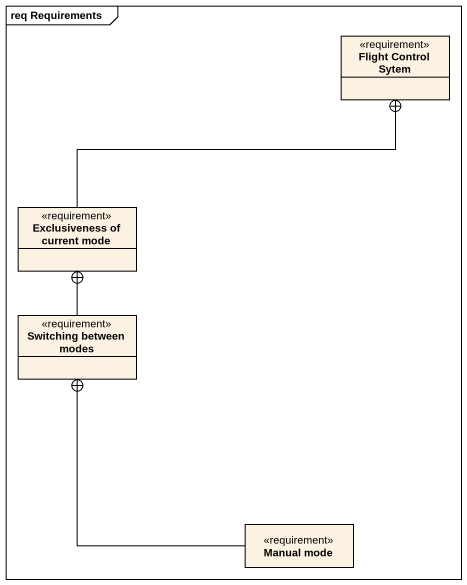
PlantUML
@startuml
mainframe req Requirements
hide circle
hide empty members
class "Flight Control Sytem" as Flight_Control_Sytem <<requirement>>
class "Exclusiveness of current mode" as Exclusiveness_of_current <<requirement>>
class "Switching between modes" as Switching_between_modes <<requirement>>
class "Manual mode" as Manual_mode <<requirement>>
Exclusiveness_of_current -right-+ Flight_Control_Sytem
Switching_between_modes -up-+ Exclusiveness_of_current
Manual_mode -up-+ Switching_between_modes
@enduml
